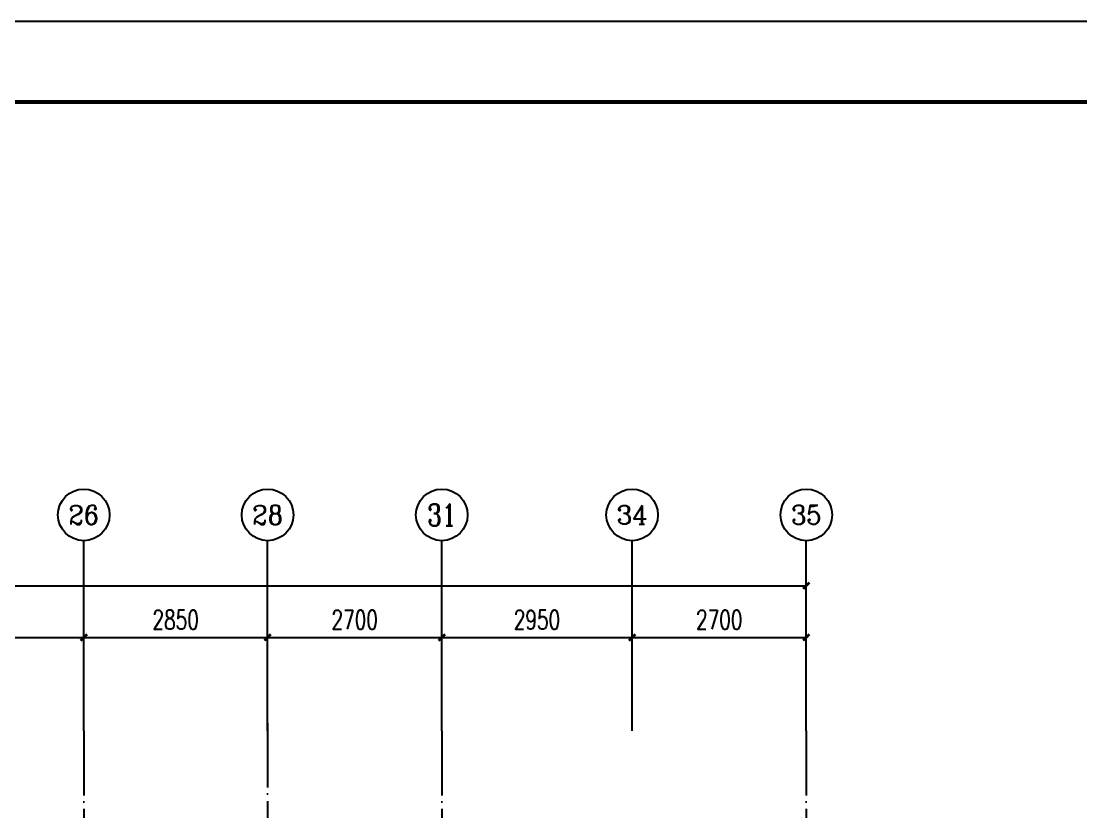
# Model space of a CAD drawing. Extents: x -85320 to 1679916, y -1321939 to 627.
# Drawn here: x 1068950 to 1085374, y -761496 to -749243 of the extents above; entities that cross this region are included whole.
import ezdxf
from ezdxf.enums import TextEntityAlignment as Align

# ---------------------------------------------------------------- set-up
doc = ezdxf.new("R2010")
doc.units = 0
doc.header["$LTSCALE"] = 1000
doc.linetypes.add('DOTE', pattern=[2.42, 2, -0.2, 0.02, -0.2])
for name, color, linetype in [('AXIS', 3, 'Continuous'), ('AXIS_TEXT', 7, 'Continuous'), ('BORDER', 7, 'Continuous'), ('DOTE', 1, 'DOTE'), ('打印线框', 7, 'Continuous'), ('拉模', 7, 'Continuous')]:
    doc.layers.add(name, color=color, linetype=linetype)
doc.styles.add('_TCH_AXIS', font='COMPLEX', dxfattribs={"bigfont": 'GBCBIG'})
doc.styles.add('_TCH_DIM_T3', font='SIMPLEX', dxfattribs={"width": 0.705882, "bigfont": 'GBCBIG'})
doc.styles.add('COMPLEX', font='COMPLEX')
doc.dimstyles.new('_TCH_ARCH&&100', dxfattribs={"dimtxt": 297.5, "dimasz": 100, "dimexe": 250, "dimexo": 300, "dimgap": 126.25, "dimtad": 1, "dimdec": 0, "dimzin": 0, "dimdsep": 46, "dimtxsty": '_TCH_DIM_T3', "dimblk": 'ARCHTICK', "dimcen": 0.09, "dimclrt": 7, "dimazin": 2, "dimtfac": 1, "dimtdec": 0, "dimtix": 1, "dimtmove": 2, "dimatfit": 3, "dimfxl": 1, "dimtolj": 1, "dimtzin": 0, "dimarcsym": 0})

# ---------------------------------------------------------------- blocks, each defined once
blk = doc.blocks.new('_ArchTick')
at = {"color": 0, "linetype": 'ByBlock', "const_width": 0.4}
blk.add_lwpolyline([(-0.5, -0.5), (0.5, 0.5)], dxfattribs=at)
blk = doc.blocks.new('*D1100')
at = {"layer": 'AXIS', "color": 0, "lineweight": -2, "transparency": 16777216}
for p, q in [((1066819, -759942), (1066819, -758544)), ((1069919, -759942), (1069919, -758544)), ((1066819, -758794), (1069919, -758794))]:
    blk.add_line(p, q, dxfattribs=at)
at = {"layer": 'Defpoints', "color": 0, "transparency": 16777216}
for p in [(1069919, -758794), (1066819, -760242), (1069919, -760242)]:
    blk.add_point(p, dxfattribs=at)
at = {"layer": 'AXIS', "color": 0, "lineweight": -2, "transparency": 16777216, "xscale": 100, "yscale": 100, "zscale": 100, "rotation": 180}
blk.add_blockref('_ArchTick', (1066819, -758794), dxfattribs=at)
at = {"layer": 'AXIS', "color": 0, "lineweight": -2, "transparency": 16777216, "xscale": 100, "yscale": 100, "zscale": 100}
blk.add_blockref('_ArchTick', (1069919, -758794), dxfattribs=at)
at = {"layer": 'AXIS', "color": 7, "transparency": 16777216, "insert": (1068369, -758519), "char_height": 297.5, "attachment_point": 5, "style": '_TCH_DIM_T3'}
blk.add_mtext('\\A1;3100', dxfattribs=at)
blk = doc.blocks.new('*D1101')
at = {"layer": 'AXIS', "color": 0, "lineweight": -2, "transparency": 16777216}
for p, q in [((1069919, -759942), (1069919, -758544)), ((1072769, -759942), (1072769, -758544)), ((1069919, -758794), (1072769, -758794))]:
    blk.add_line(p, q, dxfattribs=at)
at = {"layer": 'Defpoints', "color": 0, "transparency": 16777216}
for p in [(1072769, -758794), (1069919, -760242), (1072769, -760242)]:
    blk.add_point(p, dxfattribs=at)
at = {"layer": 'AXIS', "color": 0, "lineweight": -2, "transparency": 16777216, "xscale": 100, "yscale": 100, "zscale": 100, "rotation": 180}
blk.add_blockref('_ArchTick', (1069919, -758794), dxfattribs=at)
at = {"layer": 'AXIS', "color": 0, "lineweight": -2, "transparency": 16777216, "xscale": 100, "yscale": 100, "zscale": 100}
blk.add_blockref('_ArchTick', (1072769, -758794), dxfattribs=at)
at = {"layer": 'AXIS', "color": 7, "transparency": 16777216, "insert": (1071344, -758519), "char_height": 297.5, "attachment_point": 5, "style": '_TCH_DIM_T3'}
blk.add_mtext('\\A1;2850', dxfattribs=at)
blk = doc.blocks.new('*D1102')
at = {"layer": 'AXIS', "color": 0, "lineweight": -2, "transparency": 16777216}
for p, q in [((1072769, -759942), (1072769, -758544)), ((1075469, -759942), (1075469, -758544)), ((1072769, -758794), (1075469, -758794))]:
    blk.add_line(p, q, dxfattribs=at)
at = {"layer": 'Defpoints', "color": 0, "transparency": 16777216}
for p in [(1075469, -758794), (1072769, -760242), (1075469, -760242)]:
    blk.add_point(p, dxfattribs=at)
at = {"layer": 'AXIS', "color": 0, "lineweight": -2, "transparency": 16777216, "xscale": 100, "yscale": 100, "zscale": 100, "rotation": 180}
blk.add_blockref('_ArchTick', (1072769, -758794), dxfattribs=at)
at = {"layer": 'AXIS', "color": 0, "lineweight": -2, "transparency": 16777216, "xscale": 100, "yscale": 100, "zscale": 100}
blk.add_blockref('_ArchTick', (1075469, -758794), dxfattribs=at)
at = {"layer": 'AXIS', "color": 7, "transparency": 16777216, "insert": (1074119, -758519), "char_height": 297.5, "attachment_point": 5, "style": '_TCH_DIM_T3'}
blk.add_mtext('\\A1;2700', dxfattribs=at)
blk = doc.blocks.new('*D1103')
at = {"layer": 'AXIS', "color": 0, "lineweight": -2, "transparency": 16777216}
for p, q in [((1075469, -759942), (1075469, -758544)), ((1078419, -759942), (1078419, -758544)), ((1075469, -758794), (1078419, -758794))]:
    blk.add_line(p, q, dxfattribs=at)
at = {"layer": 'Defpoints', "color": 0, "transparency": 16777216}
for p in [(1078419, -758794), (1075469, -760242), (1078419, -760242)]:
    blk.add_point(p, dxfattribs=at)
at = {"layer": 'AXIS', "color": 0, "lineweight": -2, "transparency": 16777216, "xscale": 100, "yscale": 100, "zscale": 100, "rotation": 180}
blk.add_blockref('_ArchTick', (1075469, -758794), dxfattribs=at)
at = {"layer": 'AXIS', "color": 0, "lineweight": -2, "transparency": 16777216, "xscale": 100, "yscale": 100, "zscale": 100}
blk.add_blockref('_ArchTick', (1078419, -758794), dxfattribs=at)
at = {"layer": 'AXIS', "color": 7, "transparency": 16777216, "insert": (1076944, -758519), "char_height": 297.5, "attachment_point": 5, "style": '_TCH_DIM_T3'}
blk.add_mtext('\\A1;2950', dxfattribs=at)
blk = doc.blocks.new('*D1104')
at = {"layer": 'AXIS', "color": 0, "lineweight": -2, "transparency": 16777216}
for p, q in [((1078419, -759942), (1078419, -758544)), ((1081119, -759942), (1081119, -758544)), ((1078419, -758794), (1081119, -758794))]:
    blk.add_line(p, q, dxfattribs=at)
at = {"layer": 'Defpoints', "color": 0, "transparency": 16777216}
for p in [(1081119, -758794), (1078419, -760242), (1081119, -760242)]:
    blk.add_point(p, dxfattribs=at)
at = {"layer": 'AXIS', "color": 0, "lineweight": -2, "transparency": 16777216, "xscale": 100, "yscale": 100, "zscale": 100, "rotation": 180}
blk.add_blockref('_ArchTick', (1078419, -758794), dxfattribs=at)
at = {"layer": 'AXIS', "color": 0, "lineweight": -2, "transparency": 16777216, "xscale": 100, "yscale": 100, "zscale": 100}
blk.add_blockref('_ArchTick', (1081119, -758794), dxfattribs=at)
at = {"layer": 'AXIS', "color": 7, "transparency": 16777216, "insert": (1079769, -758519), "char_height": 297.5, "attachment_point": 5, "style": '_TCH_DIM_T3'}
blk.add_mtext('\\A1;2700', dxfattribs=at)
blk = doc.blocks.new('*D1115')
at = {"layer": 'AXIS', "color": 0, "lineweight": -2, "transparency": 16777216}
for p, q in [((1034519, -759942), (1034519, -757744)), ((1081119, -759942), (1081119, -757744)), ((1034519, -757994), (1081119, -757994))]:
    blk.add_line(p, q, dxfattribs=at)
at = {"layer": 'Defpoints', "color": 0, "transparency": 16777216}
for p in [(1081119, -757994), (1034519, -760242), (1081119, -760242)]:
    blk.add_point(p, dxfattribs=at)
at = {"layer": 'AXIS', "color": 0, "lineweight": -2, "transparency": 16777216, "xscale": 100, "yscale": 100, "zscale": 100, "rotation": 180}
blk.add_blockref('_ArchTick', (1034519, -757994), dxfattribs=at)
at = {"layer": 'AXIS', "color": 0, "lineweight": -2, "transparency": 16777216, "xscale": 100, "yscale": 100, "zscale": 100}
blk.add_blockref('_ArchTick', (1081119, -757994), dxfattribs=at)
at = {"layer": 'AXIS', "color": 7, "transparency": 16777216, "insert": (1057819, -757719), "char_height": 297.5, "attachment_point": 5, "style": '_TCH_DIM_T3'}
blk.add_mtext('\\A1;46600', dxfattribs=at)
blk = doc.blocks.new('_AXISO')
blk.add_circle((0, 0), 0.5)
at = {"layer": 'AXIS_TEXT', "style": 'COMPLEX', "width": 1.041667}
blk.add_attdef('A', text='', height=0.56, dxfattribs=at).set_placement((-0.25, -0.28), (0.25, -0.28), align=Align.FIT)
blk = doc.blocks.new('图框1')
at = {"layer": 'BORDER', "const_width": 50}
blk.add_lwpolyline([(1377779, -823089), (1377779, -783089), (1433679, -783089), (1433679, -823089)], close=True, dxfattribs=at)

msp = doc.modelspace()

# ---------------------------------------------------------------- linework, layer by layer
at = {"layer": 'AXIS'}
for p, q in [((1069919.044, -760242.387), (1069919.044, -757294.387)), ((1072769.044, -760242.387), (1072769.044, -757294.387)), ((1075469.044, -760242.387), (1075469.044, -757294.387)), ((1078419.044, -760242.387), (1078419.044, -757294.387)), ((1081119.044, -760242.387), (1081119.044, -757294.387))]:
    msp.add_line(p, q, dxfattribs=at)
at = {"layer": 'DOTE', "ltscale": 0.5}
for p, q in [((1069919.044, -760242.387), (1069919.044, -778875.598)), ((1072769.044, -760119.827), (1072769.044, -767314.127)), ((1075469.044, -760242.387), (1075469.044, -768114.127)), ((1081119.044, -760242.387), (1081119.044, -779844.076))]:
    msp.add_line(p, q, dxfattribs=at)
at = {"layer": '打印线框', "color": 1}
msp.add_lwpolyline([(1023539.778, -801778.774), (1023539.778, -749243.421), (1097839.778, -749243.421), (1097839.778, -801778.774)], close=True, dxfattribs=at)

# ---------------------------------------------------------------- block references
at = {"layer": 'AXIS'}
ref = msp.add_blockref('_AXISO', (1069919.044, -756894.387), dxfattribs=dict(at, xscale=800, yscale=800, zscale=800))
ref.add_attrib('A', '26', dxfattribs={"layer": 'AXIS_TEXT', "height": 294.276, "style": '_TCH_AXIS'}).set_placement((1069680.82, -757041.525), (1070157.267, -757041.525), align=Align.FIT)
ref = msp.add_blockref('_AXISO', (1072769.044, -756894.387), dxfattribs=dict(at, xscale=800, yscale=800, zscale=800))
ref.add_attrib('A', '28', dxfattribs={"layer": 'AXIS_TEXT', "height": 294.276, "style": '_TCH_AXIS'}).set_placement((1072530.82, -757041.525), (1073007.267, -757041.525), align=Align.FIT)
ref = msp.add_blockref('_AXISO', (1075469.044, -756894.387), dxfattribs=dict(at, xscale=800, yscale=800, zscale=800))
ref.add_attrib('A', '31', dxfattribs={"layer": 'AXIS_TEXT', "height": 336, "style": '_TCH_AXIS'}).set_placement((1075245.044, -757062.387), (1075693.044, -757062.387), align=Align.FIT)
ref = msp.add_blockref('_AXISO', (1078419.044, -756894.387), dxfattribs=dict(at, xscale=800, yscale=800, zscale=800))
ref.add_attrib('A', '34', dxfattribs={"layer": 'AXIS_TEXT', "height": 288.1176, "style": '_TCH_AXIS'}).set_placement((1078178.946, -757038.446), (1078659.142, -757038.446), align=Align.FIT)
ref = msp.add_blockref('_AXISO', (1081119.044, -756894.387), dxfattribs=dict(at, xscale=800, yscale=800, zscale=800))
ref.add_attrib('A', '35', dxfattribs={"layer": 'AXIS_TEXT', "height": 300.6503, "style": '_TCH_AXIS'}).set_placement((1080882.819, -757044.712), (1081355.269, -757044.712), align=Align.FIT)
at = {"layer": '拉模', "color": 3, "xscale": 1.250841750841755, "yscale": 1.250841750841755, "zscale": 1.250841750841755}
msp.add_blockref('图框1', (-696716.55, 229025.771), dxfattribs=at)

# ---------------------------------------------------------------- dimensions: what is measured, and where the dimension line sits
at = {"layer": 'AXIS'}
for p1, p2, distance, picture, middle in [((1034519.044, -760242.387), (1081119.044, -760242.387), 2248, '*D1115', (1057819.044, -757719.387)), ((1066819.044, -760242.387), (1069919.044, -760242.387), 1448, '*D1100', (1068369.044, -758519.387)), ((1069919.044, -760242.387), (1072769.044, -760242.387), 1448, '*D1101', (1071344.044, -758519.387)), ((1072769.044, -760242.387), (1075469.044, -760242.387), 1448, '*D1102', (1074119.044, -758519.387)), ((1075469.044, -760242.387), (1078419.044, -760242.387), 1448, '*D1103', (1076944.044, -758519.387)), ((1078419.044, -760242.387), (1081119.044, -760242.387), 1448, '*D1104', (1079769.044, -758519.387))]:
    dim = msp.add_aligned_dim(p1=p1, p2=p2, distance=distance, dimstyle='_TCH_ARCH&&100', dxfattribs=at)
    dim.commit()
    dim.dimension.update_dxf_attribs({"geometry": picture, "text_midpoint": middle})

doc.saveas('drawing.dxf')
